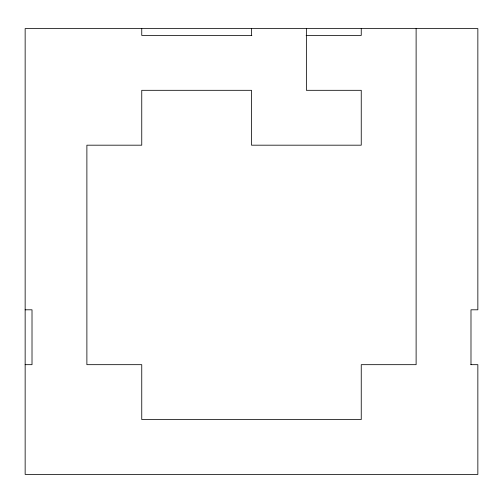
<?xml version="1.0" encoding="UTF-8"?>
<svg xmlns="http://www.w3.org/2000/svg" width="503" height="503" viewBox="0 0 503 503"><rect width="100%" height="100%" fill="white"/><g stroke="black" fill="none" stroke-linecap="round" stroke-linejoin="round"><path stroke-width="0.75" d="M251.89 35.436L141.752 35.436L141.752 28.577M306.113 35.436L361.248 35.436L361.248 28.577M25.15 309.804L32.01 309.804L32.01 364.675L25.15 364.675M470.814 364.675L477.85 364.675L477.85 474.423L25.15 474.423L25.15 28.577L477.85 28.577L477.85 309.804L470.99 309.804L470.99 364.675M416.119 28.577L416.119 364.675L361.248 364.675L361.248 419.546L141.752 419.546L141.752 364.675L86.881 364.675L86.881 145.185L141.752 145.185L141.752 90.314L251.5 90.314L251.5 145.185L361.248 145.185L361.248 90.314L306.371 90.314L306.371 28.577M251.5 28.577L251.5 35.436"/></g></svg>
